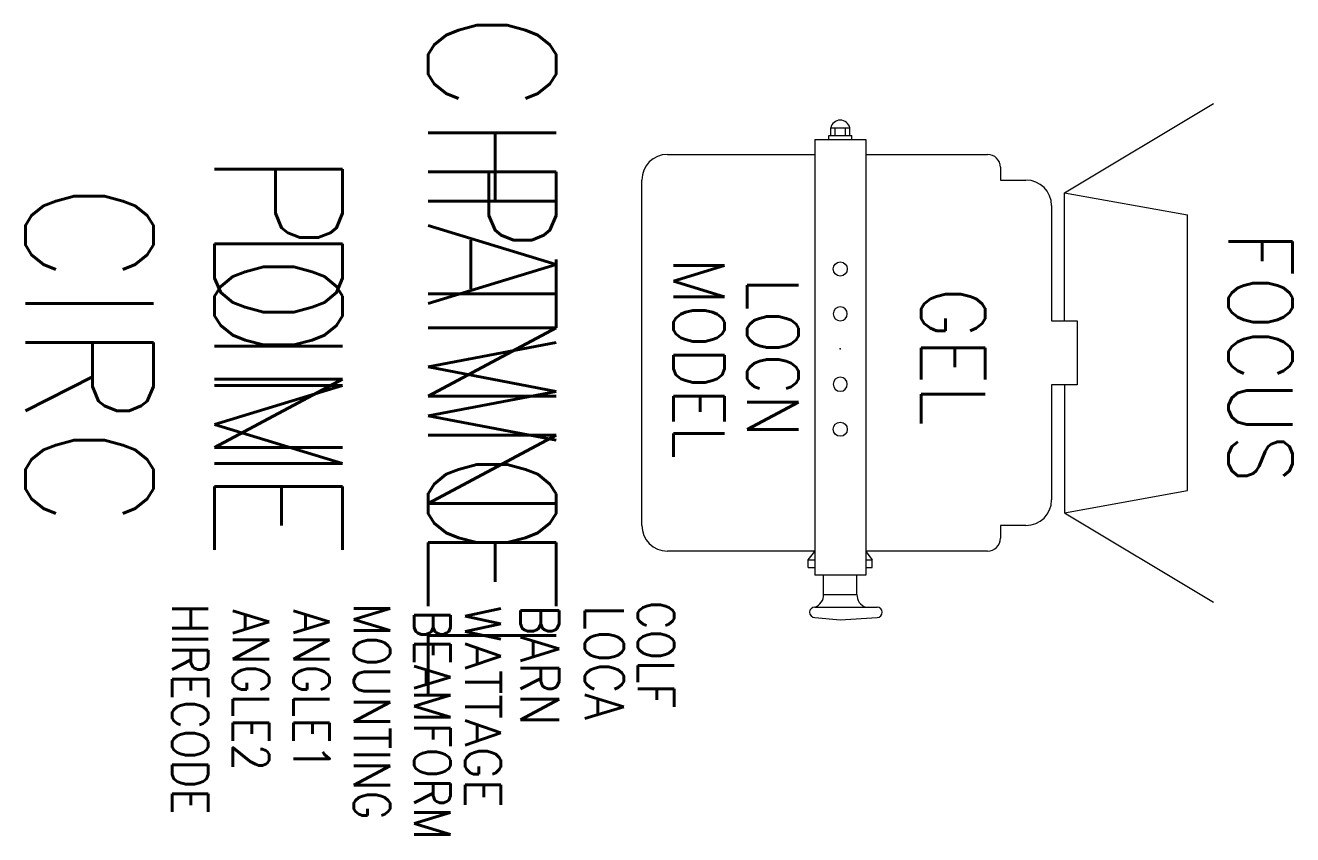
# Model space of a CAD drawing. Extents: x -600 to 390, y -321 to 312.
import ezdxf
from ezdxf.enums import TextEntityAlignment as Align

# ---------------------------------------------------------------- set-up
doc = ezdxf.new("R2010")
doc.units = 0
doc.header["$MEASUREMENT"] = 0
doc.layers.get('0').update_dxf_attribs({"linetype": 'CONTINUOUS'})
for name, color, linetype in [('CHANNEL', 3, 'CONTINUOUS'), ('CIRC', 6, 'CONTINUOUS'), ('DIMMER', 4, 'CONTINUOUS'), ('FOCUS', 2, 'CONTINUOUS'), ('GEL', 1, 'CONTINUOUS'), ('LANTERNS', 4, 'CONTINUOUS'), ('LOCATION', 7, 'CONTINUOUS'), ('MODEL', 6, 'CONTINUOUS'), ('PATCH', 5, 'CONTINUOUS'), ('PATCH2', 5, 'CONTINUOUS')]:
    doc.layers.add(name, color=color, linetype=linetype)
doc.styles.get("Standard").update_dxf_attribs({"font": 'txt.shx'})

msp = doc.modelspace()

# ---------------------------------------------------------------- linework, layer by layer
for p, q in [((211.41, 180.76), (327.89, 250.68)), ((28.89, 231.49), (43.89, 231.49)), ((28.89, 225.49), (28.89, 231.49)), ((32.39, 225.49), (32.39, 231.49)), ((40.39, 225.49), (40.39, 231.49)), ((43.89, 225.49), (43.89, 231.49)), ((16.39, 222.49), (56.39, 222.49)), ((16.39, 222.49), (16.39, 58.73)), ((27.39, 225.49), (45.39, 225.49)), ((27.39, 222.49), (27.39, 225.49)), ((45.39, 222.49), (45.39, 225.49)), ((56.39, 222.49), (56.39, 58.73)), ((-98.59, 210.75), (16.39, 210.75)), ((56.39, 210.75), (151.41, 210.75)), ((161.41, 200.75), (161.41, 190.75)), ((-118.59, -79.25), (-118.59, 190.75)), ((161.41, 190.75), (181.41, 190.75)), ((211.41, 180.75), (307.47, 163.51)), ((211.41, 80.75), (211.41, 180.75)), ((201.41, 170.75), (201.41, 80.75)), ((307.47, -51.99), (307.47, 163.5)), ((201.41, 80.75), (221.41, 80.75)), ((221.41, 80.75), (221.41, 30.75)), ((16.39, 58.73), (16.39, -118.11)), ((56.39, 58.73), (56.39, -118.11)), ((201.41, 30.75), (201.41, -59.25)), ((221.41, 30.75), (201.41, 30.75)), ((211.41, 30.75), (211.41, -69.24)), ((211.41, -69.24), (307.47, -52)), ((211.41, -69.25), (327.89, -139.17)), ((181.41, -79.25), (161.41, -79.25)), ((161.41, -79.25), (161.41, -89.25)), ((16.39, -99.25), (-98.59, -99.25)), ((11.39, -106.11), (16.39, -99.61)), ((11.39, -112.11), (11.39, -106.11)), ((11.39, -106.11), (16.39, -106.11)), ((151.41, -99.25), (56.39, -99.25)), ((56.39, -99.61), (61.39, -106.11)), ((56.39, -106.11), (61.39, -106.11)), ((61.39, -112.11), (61.39, -106.11)), ((11.39, -112.11), (16.39, -112.11)), ((56.39, -118.11), (16.39, -118.11)), ((23.39, -133.11), (23.39, -118.11)), ((49.39, -133.11), (49.39, -118.11)), ((56.39, -112.11), (61.39, -112.11)), ((23.39, -133.11), (49.39, -133.11)), ((16.39, -143.11), (65.2, -143.11)), ((16.39, -151.11), (36.39, -153.11)), ((36.39, -153.11), (65.2, -151.11))]:
    msp.add_line(p, q)
for centre in [(36.39, 121.23), (36.39, -4.06)]:
    msp.add_circle(centre, 5.5)
for centre, radius, start, end in [((36.39, 229.87), 7.67, 12.17019, 167.82981), ((-98.59, 190.75), 20, 90, 180), ((151.41, 200.75), 10, 0, 90), ((181.41, 170.75), 20, 0, 90), ((211.42, 180.75), 0.01, 135, 180), ((307.46, 163.5), 0.01, 0, 79.82578), ((36.39, 86.17), 5.5, 0, 180), ((36.39, 86.17), 5.5, 180, 0), ((36.39, 31.14), 5.5, 0, 180), ((36.39, 31.14), 5.5, 180, 0), ((181.41, -59.25), 20, 270, 0), ((307.46, -51.99), 0.01, 280.17422, 0), ((211.42, -69.24), 0.01, 180, 225), ((-98.59, -79.25), 20, 180, 270), ((151.41, -89.25), 10, 270, 0), ((13.25, -133.46), 10.15, 288.04731, 1.96865), ((59.37, -133.58), 9.99, 177.31836, 252.66568), ((16.39, -147.11), 4, 90, 270), ((65.2, -147.11), 4, 270, 90)]:
    msp.add_arc(centre, radius, start, end)
msp.add_point((36.39, 58.73))

# ---------------------------------------------------------------- texts
at = {"layer": 'CHANNEL', "width": 0.89}
msp.add_attdef('CHANNEL', text='', height=100, rotation=270, dxfattribs=at).set_placement((-285.56, 54.21), align=Align.CENTER)
at = {"layer": 'CIRC', "width": 0.89}
msp.add_attdef('CIRC', text='', height=100, rotation=270, dxfattribs=at).set_placement((-600.01, 54.21), align=Align.CENTER)
at = {"layer": 'DIMMER', "width": 0.89}
msp.add_attdef('DIM', text='', height=100, rotation=270, dxfattribs=at).set_placement((-452.22, 55.06), align=Align.CENTER)
at = {"layer": 'FOCUS', "color": 30, "width": 0.89}
msp.add_attdef('FOCUS', text='', height=50, rotation=270, dxfattribs=at).set_placement((339.65, 52.03), align=Align.CENTER)
at = {"layer": 'GEL', "width": 0.89}
msp.add_attdef('GEL', text='', height=50, rotation=270, dxfattribs=at).set_placement((99.59, 52.98), align=Align.CENTER)
at = {"layer": 'LANTERNS', "color": 0, "width": 0.89, "flags": 1}
for tag, p, s, height in [('HIRECODE', (-485.48, -140.11), '', 28.3), ('ANGLE2', (-437.87, -144.92), '51', 28.305), ('ANGLE1', (-390.7, -144.92), '9', 28.3), ('MOUNTING', (-343.52, -139.72), 'STANDARD HOOK CLAMP', 28.3047), ('BARN', (-213.43, -141.12), '1', 30.26), ('LOCA', (-163, -141.26), '', 30.26), ('COLF', (-121.65, -137.91), 'N', 28.3), ('BEAMFORM', (-296.35, -144.92), 'C', 28.3)]:
    msp.add_attdef(tag, p, s, height=height, rotation=270, dxfattribs=at)
at = {"layer": 'LANTERNS', "color": 0, "flags": 1}
msp.add_attdef('WATTAGE', (-256.63, -141.67), '1000', height=28, rotation=270, dxfattribs=at)
at = {"layer": 'LOCATION', "width": 0.89}
msp.add_attdef('LOCN', text='', height=40, rotation=270, dxfattribs=at).set_placement((-36.24, 52.13), align=Align.CENTER)
at = {"layer": 'MODEL', "width": 0.89}
msp.add_attdef('MODEL', text='P 743', height=40, rotation=270, dxfattribs=at).set_placement((-93.93, 51.5), align=Align.CENTER)
at = {"layer": 'PATCH', "width": 0.89}
msp.add_attdef('PONE', text='', height=100, rotation=270, dxfattribs=at).set_placement((-452.23, 54.21), align=Align.CENTER)
at = {"layer": 'PATCH2', "width": 0.89}
msp.add_attdef('PTWO', text='', height=100, rotation=270, dxfattribs=at).set_placement((-285.56, 54.21), align=Align.CENTER)

doc.saveas('drawing.dxf')
